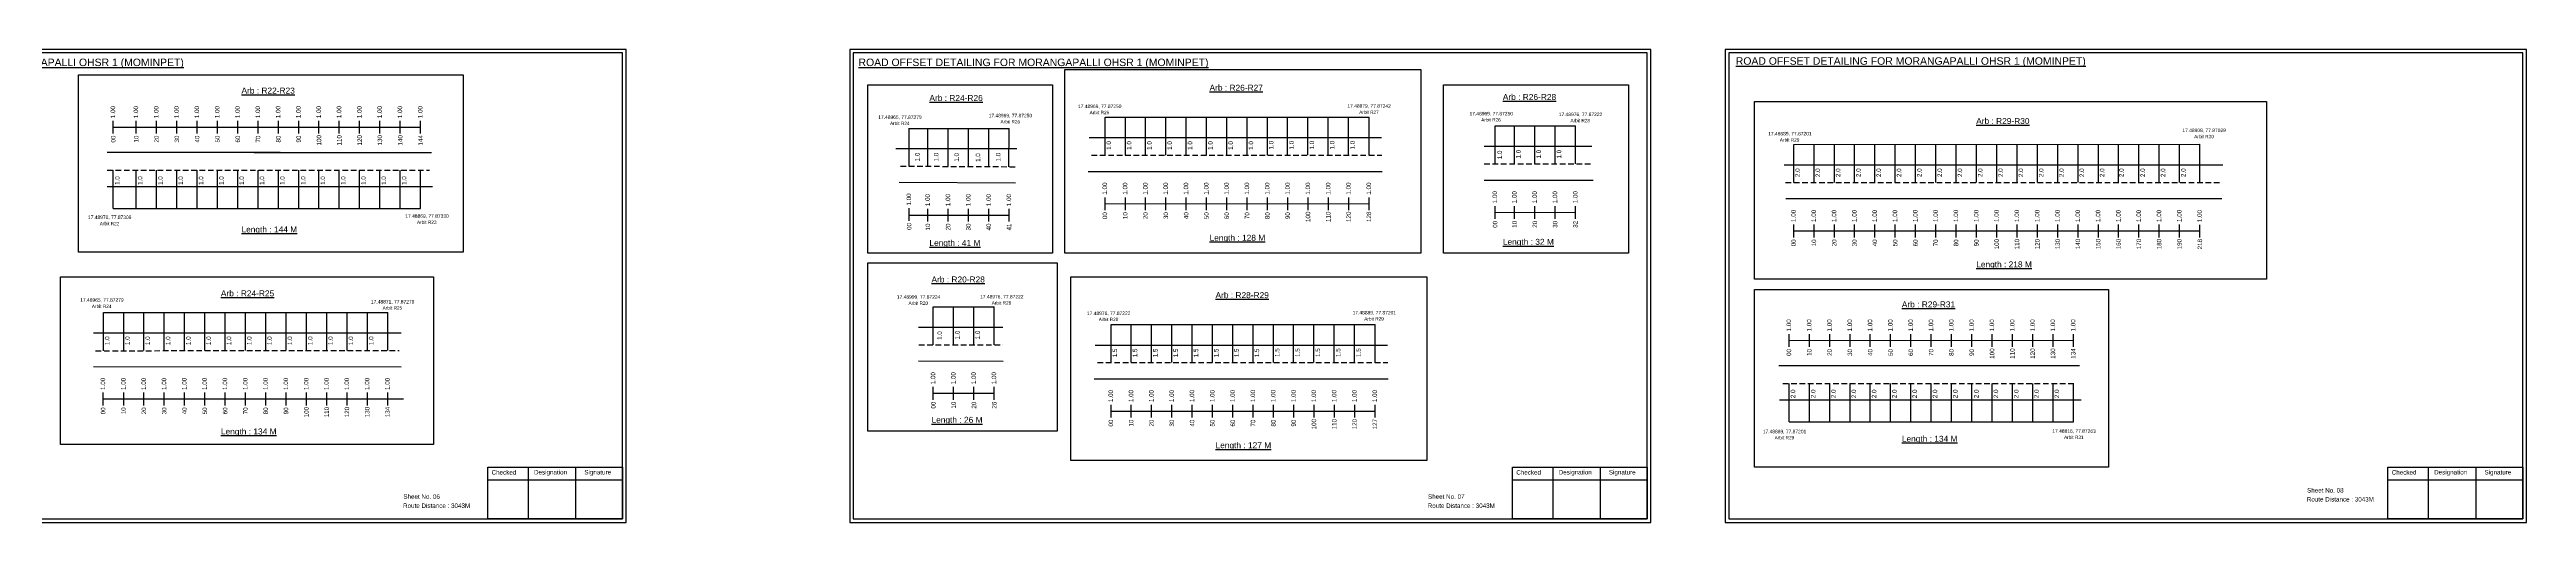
# Model space of a CAD drawing. Header units: inches. Extents: x -117 to 51867, y -12715 to 3423.
# Drawn here: x 40317 to 41976, y -1573 to -1256 of the extents above; entities that cross this region are included whole.
import ezdxf

# ---------------------------------------------------------------- set-up
doc = ezdxf.new("R2010")
doc.units = ezdxf.units.IN
doc.header["$MEASUREMENT"] = 0
doc.linetypes.add('DASHED2', pattern=[0.375, 0.25, -0.125])
for name, color, linetype in [('PDF_Geometry', 7, 'Continuous'), ('PDF_Text', 5, 'Continuous'), ('pipe', 5, 'Continuous')]:
    doc.layers.add(name, color=color, linetype=linetype)
doc.styles.add('PDF Arial', font='arial.ttf')
doc.styles.get("Standard").update_dxf_attribs({"font": 'arial.ttf'})

msp = doc.modelspace()

# ---------------------------------------------------------------- linework, layer by layer
at = {"color": 217, "true_color": 0x93278f}
for p, q in [((40359.8, -1312.1), (40359.8, -1303.5)), ((40359.8, -1307.8), (40565.6, -1307.8)), ((40375.2, -1312.1), (40375.2, -1303.5)), ((40388.8, -1312.1), (40388.8, -1303.5)), ((40402.4, -1312.1), (40402.4, -1303.5)), ((40416, -1312.1), (40416, -1303.5)), ((40429.6, -1312.1), (40429.6, -1303.5)), ((40443.2, -1312.1), (40443.2, -1303.5)), ((40456.8, -1312.1), (40456.8, -1303.5)), ((40470.4, -1312.1), (40470.4, -1303.5)), ((40484, -1312.1), (40484, -1303.5)), ((40497.6, -1312.1), (40497.6, -1303.5)), ((40511.2, -1312.1), (40511.2, -1303.5)), ((40524.8, -1312.1), (40524.8, -1303.5)), ((40538.4, -1312.1), (40538.4, -1303.5)), ((40552, -1312.1), (40552, -1303.5)), ((40565.6, -1312.1), (40565.6, -1303.5)), ((41024, -1363.3), (41024, -1354.8)), ((41024, -1359.1), (41200.8, -1359)), ((41037.6, -1363.3), (41037.6, -1354.8)), ((41051.2, -1363.3), (41051.2, -1354.8)), ((41064.8, -1363.3), (41064.8, -1354.8)), ((41078.4, -1363.3), (41078.4, -1354.8)), ((41092, -1363.3), (41092, -1354.8)), ((41105.6, -1363.3), (41105.6, -1354.8)), ((41119.2, -1363.3), (41119.2, -1354.8)), ((41132.8, -1363.3), (41132.8, -1354.8)), ((41146.4, -1363.3), (41146.4, -1354.8)), ((41160, -1363.3), (41160, -1354.8)), ((41173.6, -1363.3), (41173.6, -1354.8)), ((41187.2, -1363.3), (41187.2, -1354.8)), ((41200.8, -1363.3), (41200.8, -1354.8)), ((40892.8, -1370.6), (40892.8, -1362.1)), ((40892.8, -1366.7), (40959.7, -1366.7)), ((40905.3, -1371), (40905.3, -1362.4)), ((40918.9, -1371), (40918.9, -1362.4)), ((40932.5, -1371), (40932.5, -1362.4)), ((40946.1, -1371), (40946.1, -1362.4)), ((40959.7, -1371), (40959.7, -1362.4)), ((41285.2, -1369.1), (41285.2, -1360.6)), ((41285.2, -1364.9), (41339, -1364.8)), ((41298.2, -1369.1), (41298.2, -1360.6)), ((41311.8, -1369.1), (41311.8, -1360.6)), ((41325.4, -1369.1), (41325.4, -1360.6)), ((41339, -1369.1), (41339, -1360.6)), ((41485.2, -1381.6), (41485.2, -1373)), ((41498.8, -1381.6), (41498.8, -1373)), ((41512.4, -1381.6), (41512.4, -1373)), ((41526, -1381.6), (41526, -1373)), ((41539.6, -1381.6), (41539.6, -1373)), ((41553.2, -1381.6), (41553.2, -1373)), ((41566.8, -1381.6), (41566.8, -1373)), ((41580.4, -1381.6), (41580.4, -1373)), ((41594, -1381.6), (41594, -1373)), ((41607.6, -1381.6), (41607.6, -1373)), ((41621.2, -1381.6), (41621.2, -1373)), ((41634.8, -1381.6), (41634.8, -1373)), ((41648.4, -1381.6), (41648.4, -1373)), ((41662, -1381.6), (41662, -1373)), ((41675.6, -1381.6), (41675.6, -1373)), ((41689.2, -1381.6), (41689.2, -1373)), ((41702.8, -1381.6), (41702.8, -1373)), ((41716.4, -1381.6), (41716.4, -1373)), ((41730, -1381.6), (41730, -1373)), ((41743.6, -1381.6), (41743.6, -1373)), ((41757.2, -1381.7), (41757.2, -1373.1)), ((41485.2, -1377.3), (41757.2, -1377.3)), ((41482.1, -1454.9), (41482.1, -1446.4)), ((41482.1, -1450.7), (41672.5, -1450.5)), ((41495.7, -1454.9), (41495.7, -1446.4)), ((41509.3, -1454.9), (41509.3, -1446.4)), ((41522.9, -1454.9), (41522.9, -1446.4)), ((41536.5, -1454.9), (41536.5, -1446.4)), ((41550.1, -1454.9), (41550.1, -1446.4)), ((41563.7, -1454.9), (41563.7, -1446.4)), ((41577.3, -1454.9), (41577.3, -1446.4)), ((41590.9, -1454.9), (41590.9, -1446.4)), ((41604.5, -1454.9), (41604.5, -1446.4)), ((41618.1, -1454.9), (41618.1, -1446.4)), ((41631.7, -1454.9), (41631.7, -1446.4)), ((41645.3, -1454.9), (41645.3, -1446.4)), ((41658.9, -1454.9), (41658.9, -1446.4)), ((41672.5, -1454.9), (41672.5, -1446.4)), ((40353.1, -1494.1), (40353.1, -1485.6)), ((40353.1, -1489.8), (40554.1, -1489.8)), ((40366.8, -1494.1), (40366.8, -1485.6)), ((40380.4, -1494.1), (40380.4, -1485.6)), ((40394, -1494.1), (40394, -1485.6)), ((40407.6, -1494.1), (40407.6, -1485.6)), ((40421.2, -1494.1), (40421.2, -1485.6)), ((40434.8, -1494.1), (40434.8, -1485.6)), ((40448.4, -1494.1), (40448.4, -1485.6)), ((40462, -1494.1), (40462, -1485.6)), ((40475.6, -1494.1), (40475.6, -1485.6)), ((40489.2, -1494.1), (40489.2, -1485.6)), ((40502.8, -1494.1), (40502.8, -1485.6)), ((40516.4, -1494.1), (40516.4, -1485.6)), ((40530, -1494.1), (40530, -1485.6)), ((40543.6, -1494.1), (40543.6, -1485.6)), ((40909, -1490.3), (40909, -1481.7)), ((40909, -1486), (40949.8, -1486)), ((40922.6, -1490.3), (40922.6, -1481.7)), ((40936.2, -1490.3), (40936.2, -1481.7)), ((40949.8, -1490.3), (40949.8, -1481.7)), ((41028, -1502.2), (41028, -1493.7)), ((41028, -1498), (41204.8, -1497.9)), ((41041.6, -1502.2), (41041.6, -1493.7)), ((41055.2, -1502.2), (41055.2, -1493.7)), ((41068.8, -1502.2), (41068.8, -1493.7)), ((41082.4, -1502.2), (41082.4, -1493.7)), ((41096, -1502.2), (41096, -1493.7)), ((41109.6, -1502.2), (41109.6, -1493.7)), ((41123.2, -1502.2), (41123.2, -1493.7)), ((41136.8, -1502.2), (41136.8, -1493.7)), ((41150.4, -1502.2), (41150.4, -1493.7)), ((41164, -1502.2), (41164, -1493.7)), ((41177.6, -1502.2), (41177.6, -1493.7)), ((41191.2, -1502.2), (41191.2, -1493.7)), ((41204.8, -1502.2), (41204.8, -1493.7))]:
    msp.add_line(p, q, dxfattribs=at)
for p, q in [((40892.8, -1334), (40892.8, -1308.5)), ((40905.3, -1334.1), (40905.3, -1308.8)), ((40918.9, -1334.1), (40918.9, -1308.8)), ((40932.5, -1334), (40932.5, -1308.8)), ((40946.1, -1334.3), (40946.1, -1308.8)), ((40959.5, -1334.3), (40959.7, -1308.8)), ((41024, -1326.6), (41024, -1301.1)), ((41037.6, -1326.6), (41037.6, -1301.1)), ((41051.2, -1326.6), (41051.2, -1301.1)), ((41064.8, -1326.6), (41064.8, -1301.1)), ((41078.4, -1326.6), (41078.4, -1301.1)), ((41092, -1326.6), (41092, -1301.1)), ((41105.6, -1326.6), (41105.6, -1301.1)), ((41119.2, -1326.6), (41119.2, -1301.1)), ((41132.8, -1326.6), (41132.8, -1301.1)), ((41146.3, -1326.4), (41146.3, -1300.9)), ((41159.9, -1326.4), (41159.9, -1300.9)), ((41173.5, -1326.4), (41173.5, -1300.9)), ((41187.1, -1326.4), (41187.1, -1300.9)), ((41200.8, -1326.6), (41200.8, -1301.1)), ((41285.2, -1332.4), (41285.2, -1306.9)), ((41298.2, -1332.4), (41298.2, -1306.9)), ((41311.8, -1332.4), (41311.8, -1306.9)), ((41325.4, -1332.4), (41325.4, -1306.9)), ((41339, -1332.4), (41339, -1306.9)), ((40471.6, -1324.8), (40355.8, -1324.8)), ((40454.1, -1324.8), (40573, -1324.8)), ((40965, -1322.4), (40884, -1322.4)), ((41013.3, -1314.7), (41209.1, -1314.7)), ((41277.9, -1320.5), (41349.9, -1320.5)), ((41485.2, -1344.9), (41485.2, -1319.4)), ((41498.8, -1344.9), (41498.8, -1319.4)), ((41512.4, -1344.9), (41512.4, -1319.4)), ((41526, -1344.9), (41526, -1319.4)), ((41539.6, -1344.9), (41539.6, -1319.4)), ((41553.2, -1344.9), (41553.2, -1319.4)), ((41566.8, -1344.9), (41566.8, -1319.4)), ((41580.4, -1344.9), (41580.4, -1319.4)), ((41594, -1344.9), (41594, -1319.4)), ((41607.6, -1344.9), (41607.6, -1319.4)), ((41621.2, -1344.9), (41621.2, -1319.4)), ((41634.8, -1344.9), (41634.8, -1319.4)), ((41648.4, -1344.9), (41648.4, -1319.4)), ((41662, -1344.9), (41662, -1319.4)), ((41675.6, -1344.9), (41675.6, -1319.4)), ((41689.2, -1344.9), (41689.2, -1319.4)), ((41702.8, -1344.9), (41702.8, -1319.4)), ((41716.4, -1344.9), (41716.4, -1319.4)), ((41730, -1344.9), (41730, -1319.4)), ((41743.6, -1344.9), (41743.6, -1319.4)), ((41757.2, -1344.7), (41757.2, -1319.2)), ((40359.8, -1362.2), (40359.8, -1336.7)), ((40375.2, -1362.2), (40375.2, -1336.7)), ((40388.8, -1362.2), (40388.8, -1336.7)), ((40402.4, -1362.2), (40402.4, -1336.7)), ((40416, -1362.2), (40416, -1336.7)), ((40429.6, -1362.2), (40429.6, -1336.7)), ((40443.2, -1362.2), (40443.2, -1336.7)), ((40456.8, -1362.2), (40456.8, -1336.7)), ((40470.4, -1362.2), (40470.4, -1336.7)), ((40484, -1362.2), (40484, -1336.7)), ((40497.6, -1362.2), (40497.6, -1336.7)), ((40511.2, -1362.2), (40511.2, -1336.7)), ((40524.8, -1362.2), (40524.8, -1336.7)), ((40538.4, -1362.2), (40538.4, -1336.7)), ((40552, -1362.2), (40552, -1336.7)), ((40565.6, -1362.2), (40565.6, -1336.7)), ((41012.7, -1337.4), (41209.6, -1337.4)), ((41277.9, -1343.2), (41350.9, -1343.2)), ((41478.7, -1333), (41772.6, -1333)), ((40355.8, -1347.5), (40573.6, -1347.5)), ((40886.2, -1344.6), (40964, -1345.1)), ((41480, -1355.6), (41772, -1355.6)), ((40353.2, -1457.5), (40353.2, -1431.9)), ((40366.8, -1457.4), (40366.8, -1431.9)), ((40380.4, -1457.4), (40380.4, -1431.9)), ((40394, -1457.4), (40394, -1431.9)), ((40407.6, -1457.4), (40407.6, -1431.9)), ((40421.2, -1457.4), (40421.2, -1431.9)), ((40434.8, -1457.4), (40434.8, -1431.9)), ((40448.4, -1457.4), (40448.4, -1431.9)), ((40462, -1457.4), (40462, -1431.9)), ((40475.6, -1457.4), (40475.6, -1431.9)), ((40489.2, -1457.4), (40489.2, -1431.9)), ((40502.8, -1457.4), (40502.8, -1431.9)), ((40516.4, -1457.4), (40516.4, -1431.9)), ((40530, -1457.4), (40530, -1431.9)), ((40543.6, -1457.4), (40543.6, -1431.9)), ((40899.1, -1441.7), (40955.6, -1441.7)), ((40909, -1453.6), (40909, -1428.1)), ((40922.6, -1453.6), (40922.6, -1428.1)), ((40936.2, -1453.6), (40936.2, -1428.1)), ((40949.8, -1453.6), (40949.8, -1428.1)), ((41028, -1465.5), (41028, -1440)), ((41041.6, -1465.5), (41041.6, -1440)), ((41055.2, -1465.5), (41055.2, -1440)), ((41068.8, -1465.5), (41068.8, -1440)), ((41082.4, -1465.5), (41082.4, -1440)), ((41096, -1465.5), (41096, -1440)), ((41109.6, -1465.5), (41109.6, -1440)), ((41123.2, -1465.5), (41123.2, -1440)), ((41136.8, -1465.5), (41136.8, -1440)), ((41150.3, -1465.4), (41150.3, -1439.8)), ((41163.9, -1465.4), (41163.9, -1439.8)), ((41177.5, -1465.4), (41177.5, -1439.8)), ((41191.1, -1465.4), (41191.1, -1439.8)), ((41204.8, -1465.5), (41204.8, -1440)), ((40346.6, -1445.5), (40552.7, -1445.5)), ((41017.3, -1453.7), (41213.2, -1453.7)), ((40346.5, -1468.1), (40552.7, -1468.2)), ((40899.1, -1464.4), (40955.8, -1464.5)), ((41676.6, -1467.7), (41475.2, -1467.7)), ((41016.7, -1476.3), (41213.6, -1476.3)), ((41475.7, -1490.3), (41483.7, -1490.3)), ((41482.1, -1505.1), (41482.1, -1479.5)), ((41483.7, -1490.3), (41677.8, -1490.3)), ((41495.7, -1505.1), (41495.7, -1479.5)), ((41509.3, -1505.1), (41509.3, -1479.5)), ((41522.9, -1505.1), (41522.9, -1479.5)), ((41536.5, -1505.1), (41536.5, -1479.5)), ((41550.1, -1505.1), (41550.1, -1479.5)), ((41563.7, -1505.1), (41563.7, -1479.5)), ((41577.3, -1505.1), (41577.3, -1479.5)), ((41590.9, -1505.1), (41590.9, -1479.5)), ((41604.5, -1505.1), (41604.5, -1479.5)), ((41618.1, -1505.1), (41618.1, -1479.5)), ((41631.7, -1505.1), (41631.7, -1479.5)), ((41645.3, -1505.1), (41645.3, -1479.5)), ((41658.9, -1505.1), (41658.9, -1479.5)), ((41672.5, -1505.1), (41672.5, -1479.5))]:
    msp.add_line(p, q)
at = {"color": 5}
for p, q in [((40892.8, -1308.8), (40959.7, -1308.8)), ((41024, -1301.1), (41200.8, -1301.1)), ((41285.2, -1306.9), (41339, -1306.9)), ((41485.2, -1319.4), (41757.2, -1319.2)), ((40359.8, -1362.2), (40565.6, -1362.2)), ((40353.2, -1431.9), (40543.6, -1431.9)), ((40909, -1428.1), (40949.8, -1428.1)), ((41028, -1440), (41204.8, -1440)), ((41482.1, -1505.1), (41672.5, -1505.1))]:
    msp.add_line(p, q, dxfattribs=at)
at = {"linetype": 'DASHED2', "ltscale": 15}
for p, q in [((41015, -1326.6), (41209.3, -1326.6)), ((40355.8, -1336.7), (40571.5, -1336.7)), ((40887, -1333.9), (40965.2, -1334.3)), ((41277.9, -1332.4), (41350.4, -1332.4)), ((41479.7, -1344.9), (41770.3, -1344.8)), ((40348, -1457.5), (40551.2, -1457.4)), ((40899.3, -1453.6), (40955.6, -1453.6)), ((41019, -1465.5), (41213.3, -1465.5)), ((41477.8, -1479.5), (41674.5, -1479.5))]:
    msp.add_line(p, q, dxfattribs=at)
for points in [[(40336.5, -1272.8), (40594.1, -1272.7), (40594.1, -1391.6), (40336.5, -1391.6)], [(40865.1, -1279.4), (40988.9, -1279.4), (40988.9, -1392.1), (40865.1, -1392.1)], [(41250.7, -1279.4), (41374.5, -1279.4), (41374.5, -1392.1), (41250.7, -1392.1)], [(41458.9, -1290.6), (41801.8, -1290.6), (41801.8, -1409.6), (41458.9, -1409.6)], [(40324.4, -1408), (40574.3, -1408), (40574.3, -1520.3), (40324.4, -1520.3)], [(40865.1, -1398.7), (40991.9, -1398.7), (40991.9, -1511.4), (40865.1, -1511.4)], [(41458.9, -1416.6), (41695.9, -1416.6), (41695.9, -1535.5), (41458.9, -1535.5)]]:
    msp.add_lwpolyline(points, close=True)
at = {"layer": 'PDF_Geometry'}
for points in [[(40166.9, -1255.8), (40166.9, -1572.5), (40703.4, -1572.5), (40703.4, -1255.8)], [(40169.2, -1258.1), (40169.2, -1570.1), (40700.9, -1570.1), (40700.9, -1258.1)], [(40853.1, -1255.8), (40853.1, -1572.5), (41389.5, -1572.5), (41389.5, -1255.8)], [(40855.4, -1258.1), (40855.4, -1570.1), (41387.1, -1570.1), (41387.1, -1258.1)], [(41439.4, -1255.8), (41439.4, -1572.5), (41975.9, -1572.5), (41975.9, -1255.8)], [(41441.8, -1258.1), (41441.8, -1570.1), (41973.5, -1570.1), (41973.5, -1258.1)]]:
    msp.add_lwpolyline(points, close=True, dxfattribs=at)
at = {"layer": 'PDF_Geometry', "color": 242, "true_color": 0xcc1f26}
for points in [[(40700.9, -1570.2), (40610.6, -1570.2), (40610.6, -1535.6), (40700.9, -1535.6)], [(41387.1, -1570.2), (41296.8, -1570.2), (41296.8, -1535.6), (41387.1, -1535.6)], [(41973.5, -1570.2), (41883.1, -1570.2), (41883.1, -1535.6), (41973.5, -1535.6)]]:
    msp.add_lwpolyline(points, close=True, dxfattribs=at)
for points in [[(40637.6, -1535.6), (40637.6, -1570.2)], [(40669.3, -1535.6), (40669.3, -1570.2)], [(41323.8, -1535.6), (41323.8, -1570.2)], [(41355.5, -1535.6), (41355.5, -1570.2)], [(41910.1, -1535.6), (41910.1, -1570.2)], [(41941.9, -1535.6), (41941.9, -1570.2)], [(40610.6, -1544), (40700.9, -1544)], [(41296.8, -1544), (41387.1, -1544)], [(41883.1, -1544), (41973.5, -1544)]]:
    msp.add_lwpolyline(points, dxfattribs=at)
at = {"layer": 'pipe', "color": 0}
for points in [[(40997.1, -1269.2), (41235.4, -1269.2), (41235.4, -1392.1), (40997.1, -1392.1)], [(41001.1, -1408.1), (41239.4, -1408.1), (41239.4, -1531), (41001.1, -1531)]]:
    msp.add_lwpolyline(points, close=True, dxfattribs=at)

# ---------------------------------------------------------------- texts
at = {"color": 242, "true_color": 0xcd2027}
for s, height, p in [('%%UROAD OFFSET DETAILING FOR MORANGAPALLI OHSR 1 (MOMINPET)', 5, (40172.7, -1266.9)), ('%%UROAD OFFSET DETAILING FOR MORANGAPALLI OHSR 1 (MOMINPET)', 5, (40858.9, -1266.9)), ('%%UROAD OFFSET DETAILING FOR MORANGAPALLI OHSR 1 (MOMINPET)', 5, (41446.4, -1266)), ('%%UArb : R22-R23', 4, (40445.7, -1285.3)), ('%%UArb : R24-R26', 4, (40906.4, -1290.3)), ('%%UArb : R26-R27', 4, (41094, -1283.4)), ('%%UArb : R26-R28', 4, (41290.4, -1289.6)), ('%%UArb : R29-R30', 4, (41607.4, -1305.7)), ('%%ULength : 144 M', 4, (40445.7, -1378.3)), ('%%ULength : 41 M', 4, (40906.4, -1387.3)), ('%%ULength : 128 M', 4, (41094, -1383.9)), ('%%ULength : 32 M', 4, (41290.4, -1386.6)), ('%%UArb : R20-R28', 4, (40907.8, -1411.8)), ('%%ULength : 218 M', 4, (41607.4, -1401.7)), ('%%UArb : R24-R25', 4, (40431.9, -1421.1)), ('%%UArb : R28-R29', 4, (41098, -1422.3)), ('%%UArb : R29-R31', 4, (41557.6, -1428.5)), ('%%ULength : 134 M', 4, (40431.9, -1513.6)), ('%%ULength : 26 M', 4, (40907.8, -1505.8)), ('%%ULength : 127 M', 4, (41098, -1522.8)), ('%%ULength : 134 M', 4, (41557.6, -1518.5))]:
    msp.add_text(s, height=height, dxfattribs=at).set_placement(p)
at = {"color": 217, "true_color": 0x93278f}
for s, p in [('1.00', (40361.1, -1301.8)), ('1.00', (40376.5, -1301.8)), ('1.00', (40390.1, -1301.8)), ('1.00', (40403.7, -1301.8)), ('1.00', (40417.3, -1301.8)), ('1.00', (40430.9, -1301.8)), ('1.00', (40444.5, -1301.8)), ('1.00', (40458.1, -1301.8)), ('1.00', (40471.7, -1301.8)), ('1.00', (40485.3, -1301.8)), ('1.00', (40498.9, -1301.8)), ('1.00', (40512.5, -1301.8)), ('1.00', (40526.1, -1301.8)), ('1.00', (40539.7, -1301.8)), ('1.00', (40553.3, -1301.8)), ('1.00', (40566.9, -1301.8)), ('00', (40361.3, -1318.1)), ('10', (40376.7, -1318.1)), ('20', (40390.3, -1318.1)), ('30', (40403.9, -1318.1)), ('40', (40417.5, -1318.1)), ('50', (40431.1, -1318.1)), ('60', (40444.7, -1318.1)), ('70', (40458.3, -1318.1)), ('80', (40471.9, -1318.1)), ('90', (40485.5, -1318.1)), ('100', (40499.1, -1320.1)), ('110', (40512.7, -1320.1)), ('120', (40526.3, -1320.1)), ('130', (40539.9, -1320.1)), ('140', (40553.5, -1320.1)), ('144', (40567.1, -1320.1)), ('1.00', (40894.1, -1360.3)), ('1.00', (40906.7, -1360.7)), ('1.00', (40920.3, -1360.7)), ('1.00', (40933.9, -1360.7)), ('1.00', (40947.5, -1360.7)), ('1.00', (40961.1, -1360.7)), ('1.00', (41025.3, -1353)), ('1.00', (41038.9, -1353)), ('1.00', (41052.5, -1353)), ('1.00', (41066.1, -1353)), ('1.00', (41079.7, -1353)), ('1.00', (41093.3, -1353)), ('1.00', (41106.9, -1353)), ('1.00', (41120.5, -1353)), ('1.00', (41134.1, -1353)), ('1.00', (41147.7, -1353)), ('1.00', (41161.3, -1353)), ('1.00', (41174.9, -1353)), ('1.00', (41188.5, -1353)), ('1.00', (41202.1, -1353)), ('1.00', (41286.5, -1358.8)), ('1.00', (41299.6, -1358.8)), ('1.00', (41313.2, -1358.8)), ('1.00', (41326.8, -1358.8)), ('1.00', (41340.4, -1358.8)), ('00', (40894.3, -1376.6)), ('10', (40906.8, -1377)), ('20', (40920.4, -1377)), ('30', (40934, -1377)), ('40', (40947.6, -1377)), ('41', (40961.2, -1377)), ('00', (41025.4, -1369.4)), ('10', (41039, -1369.4)), ('20', (41052.6, -1369.4)), ('30', (41066.2, -1369.4)), ('40', (41079.8, -1369.4)), ('50', (41093.4, -1369.4)), ('60', (41107, -1369.4)), ('70', (41120.6, -1369.4)), ('80', (41134.2, -1369.4)), ('90', (41147.8, -1369.4)), ('100', (41161.4, -1371.3)), ('110', (41175, -1371.3)), ('120', (41188.6, -1371.3)), ('128', (41202.2, -1371.3)), ('00', (41286.7, -1375.2)), ('10', (41299.7, -1375.2)), ('20', (41313.3, -1375.2)), ('30', (41326.9, -1375.2)), ('32', (41340.5, -1375.2)), ('1.00', (41486.5, -1371.3)), ('1.00', (41500.1, -1371.3)), ('1.00', (41513.7, -1371.3)), ('1.00', (41527.3, -1371.3)), ('1.00', (41540.9, -1371.3)), ('1.00', (41554.5, -1371.3)), ('1.00', (41568.1, -1371.3)), ('1.00', (41581.7, -1371.3)), ('1.00', (41595.3, -1371.3)), ('1.00', (41608.9, -1371.3)), ('1.00', (41622.5, -1371.3)), ('1.00', (41636.1, -1371.3)), ('1.00', (41649.7, -1371.3)), ('1.00', (41663.3, -1371.3)), ('1.00', (41676.9, -1371.3)), ('1.00', (41690.5, -1371.3)), ('1.00', (41704.1, -1371.3)), ('1.00', (41717.7, -1371.3)), ('1.00', (41731.3, -1371.3)), ('1.00', (41744.9, -1371.3)), ('1.00', (41758.5, -1371.4)), ('00', (41486.6, -1387.6)), ('10', (41500.2, -1387.6)), ('20', (41513.8, -1387.6)), ('30', (41527.4, -1387.6)), ('40', (41541, -1387.6)), ('50', (41554.6, -1387.6)), ('60', (41568.2, -1387.6)), ('70', (41581.8, -1387.6)), ('80', (41595.4, -1387.6)), ('90', (41609, -1387.6)), ('100', (41622.6, -1389.6)), ('110', (41636.2, -1389.6)), ('120', (41649.8, -1389.6)), ('130', (41663.4, -1389.6)), ('140', (41677, -1389.6)), ('150', (41690.6, -1389.6)), ('160', (41704.2, -1389.6)), ('170', (41717.8, -1389.6)), ('180', (41731.4, -1389.6)), ('190', (41745, -1389.6)), ('218', (41758.7, -1389.7)), ('1.00', (41483.4, -1444.6)), ('1.00', (41497, -1444.6)), ('1.00', (41510.6, -1444.6)), ('1.00', (41524.2, -1444.6)), ('1.00', (41537.8, -1444.6)), ('1.00', (41551.4, -1444.6)), ('1.00', (41565, -1444.6)), ('1.00', (41578.6, -1444.6)), ('1.00', (41592.2, -1444.6)), ('1.00', (41605.8, -1444.6)), ('1.00', (41619.4, -1444.6)), ('1.00', (41633, -1444.6)), ('1.00', (41646.6, -1444.6)), ('1.00', (41660.2, -1444.6)), ('1.00', (41673.8, -1444.6)), ('00', (41483.5, -1461)), ('10', (41497.1, -1461)), ('20', (41510.7, -1461)), ('30', (41524.3, -1461)), ('40', (41537.9, -1461)), ('50', (41551.5, -1461)), ('60', (41565.1, -1461)), ('70', (41578.7, -1461)), ('80', (41592.3, -1461)), ('90', (41605.9, -1461)), ('100', (41619.5, -1462.9)), ('110', (41633.1, -1462.9)), ('120', (41646.7, -1462.9)), ('130', (41660.3, -1462.9)), ('134', (41673.9, -1462.9)), ('1.00', (40354.4, -1483.8)), ('1.00', (40368.1, -1483.8)), ('1.00', (40381.7, -1483.8)), ('1.00', (40395.3, -1483.8)), ('1.00', (40408.9, -1483.8)), ('1.00', (40422.5, -1483.8)), ('1.00', (40436.1, -1483.8)), ('1.00', (40449.7, -1483.8)), ('1.00', (40463.3, -1483.8)), ('1.00', (40476.9, -1483.8)), ('1.00', (40490.5, -1483.8)), ('1.00', (40504.1, -1483.8)), ('1.00', (40517.7, -1483.8)), ('1.00', (40531.3, -1483.8)), ('1.00', (40544.9, -1483.8)), ('1.00', (40910.3, -1480)), ('1.00', (40923.9, -1480)), ('1.00', (40937.5, -1480)), ('1.00', (40951.1, -1480)), ('00', (40910.5, -1496.3)), ('10', (40924.1, -1496.3)), ('20', (40937.7, -1496.3)), ('26', (40951.3, -1496.3)), ('1.00', (41029.3, -1491.9)), ('1.00', (41042.9, -1491.9)), ('1.00', (41056.5, -1491.9)), ('1.00', (41070.1, -1491.9)), ('1.00', (41083.7, -1491.9)), ('1.00', (41097.3, -1491.9)), ('1.00', (41110.9, -1491.9)), ('1.00', (41124.5, -1491.9)), ('1.00', (41138.1, -1491.9)), ('1.00', (41151.7, -1491.9)), ('1.00', (41165.3, -1491.9)), ('1.00', (41178.9, -1491.9)), ('1.00', (41192.5, -1491.9)), ('1.00', (41206.1, -1491.9)), ('00', (40354.5, -1500.1)), ('10', (40368.2, -1500.1)), ('20', (40381.8, -1500.1)), ('30', (40395.4, -1500.1)), ('40', (40409, -1500.1)), ('50', (40422.6, -1500.1)), ('60', (40436.2, -1500.1)), ('70', (40449.8, -1500.1)), ('80', (40463.4, -1500.1)), ('90', (40477, -1500.1)), ('100', (40490.6, -1502.1)), ('110', (40504.2, -1502.1)), ('120', (40517.8, -1502.1)), ('130', (40531.4, -1502.1)), ('134', (40545, -1502.1)), ('00', (41029.4, -1508.3)), ('10', (41043, -1508.3)), ('20', (41056.6, -1508.3)), ('30', (41070.2, -1508.3)), ('40', (41083.8, -1508.3)), ('50', (41097.4, -1508.3)), ('60', (41111, -1508.3)), ('70', (41124.6, -1508.3)), ('80', (41138.2, -1508.3)), ('90', (41151.8, -1508.3)), ('100', (41165.4, -1510.2)), ('110', (41179, -1510.2)), ('120', (41192.6, -1510.2)), ('127', (41206.2, -1510.2))]:
    msp.add_text(s, height=3, rotation=90, dxfattribs=at).set_placement(p)
at = {"color": 5}
for s, height, p in [('17.48969, 77.87250', 2.34, (41005.9, -1295)), ('17.48879, 77.87242', 2.34, (41186.3, -1294.8)), ('17.48965, 77.87279', 2.34, (40872.1, -1302.3)), ('Arbit R24', 2.25, (40880, -1306.4)), ('17.48969, 77.87250', 2.34, (40946.1, -1301.2)), ('Arbit R26', 2.25, (40954, -1305.3)), ('Arbit R26', 2.25, (41013.7, -1299.1)), ('Arbit R27', 2.25, (41194.2, -1298.9)), ('17.48969, 77.87250', 2.34, (41268.1, -1299.9)), ('Arbit R26', 2.25, (41275.9, -1304)), ('17.48976, 77.87222', 2.34, (41327.9, -1300.4)), ('Arbit R28', 2.25, (41335.7, -1304.5)), ('17.48908, 77.87029', 2.34, (41745.5, -1311.1)), ('17.48889, 77.87201', 2.34, (41468.1, -1313.3)), ('Arbit R29', 2.25, (41475.9, -1317.5)), ('Arbit R30', 2.25, (41753.4, -1315.2)), ('17.48970, 77.87309', 2.34, (40342.9, -1369.3)), ('Arbit R22', 2.25, (40350.8, -1373.5)), ('17.48869, 77.87330', 2.34, (40555.4, -1368.5)), ('Arbit R23', 2.25, (40563.2, -1372.6)), ('17.48965, 77.87279', 2.34, (40337.7, -1424.7)), ('Arbit R24', 2.25, (40345.5, -1428.9)), ('17.48871, 77.87279', 2.34, (40532.4, -1425.9)), ('17.48999, 77.87224', 2.34, (40884.6, -1422.7)), ('Arbit R20', 2.25, (40892.4, -1426.8)), ('17.48976, 77.87222', 2.34, (40940.3, -1422.5)), ('Arbit R28', 2.25, (40948.1, -1426.6)), ('Arbit R25', 2.25, (40540.2, -1430)), ('17.48976, 77.87222', 2.34, (41011.9, -1433.6)), ('Arbit R28', 2.25, (41019.8, -1437.7)), ('17.48889, 77.87201', 2.34, (41189.8, -1433.2)), ('Arbit R29', 2.25, (41197.6, -1437.3)), ('17.48889, 77.87201', 2.34, (41464.5, -1512.8)), ('Arbit R29', 2.25, (41472.4, -1516.9)), ('17.48816, 77.87263', 2.34, (41658.4, -1512.5)), ('Arbit R31', 2.25, (41666.2, -1516.6))]:
    msp.add_text(s, height=height, dxfattribs=at).set_placement(p)
for s, p in [('1.0', (40899.8, -1330.7)), ('1.0', (40912.4, -1330.7)), ('1.0', (40926.1, -1330.9)), ('1.0', (40940.4, -1331.1)), ('1.0', (40953.9, -1330.7)), ('1.0', (41028, -1323)), ('1.0', (41041.6, -1323)), ('1.0', (41055.2, -1323)), ('1.0', (41068.8, -1323)), ('1.0', (41082.4, -1323)), ('1.0', (41096, -1323)), ('1.0', (41109.6, -1323)), ('1.0', (41123.2, -1323)), ('1.0', (41136.8, -1322.8)), ('1.0', (41150.4, -1322.8)), ('1.0', (41164, -1322.8)), ('1.0', (41177.6, -1322.8)), ('1.0', (41191.2, -1322.8)), ('1.0', (41289.8, -1329.3)), ('1.0', (41302.3, -1328.8)), ('1.0', (41315.9, -1328.8)), ('1.0', (41329.5, -1328.8)), ('1.0', (40364, -1346.5)), ('1.0', (40379.3, -1346.5)), ('1.0', (40392.9, -1346.5)), ('1.0', (40406.5, -1346.5)), ('1.0', (40420.1, -1346.5)), ('1.0', (40433.7, -1346.5)), ('1.0', (40447.3, -1346.5)), ('1.0', (40460.9, -1346.5)), ('1.0', (40474.5, -1346.5)), ('1.0', (40488.5, -1346.5)), ('1.0', (40501.7, -1346.5)), ('1.0', (40515.3, -1346.5)), ('1.0', (40528.9, -1346.5)), ('1.0', (40542.5, -1346.5)), ('1.0', (40556.1, -1346.5)), ('2.0', (41489.2, -1341.2)), ('2.0', (41502.8, -1341.2)), ('2.0', (41516.4, -1341.2)), ('2.0', (41530, -1341.2)), ('2.0', (41543.6, -1341.2)), ('2.0', (41557.2, -1341.2)), ('2.0', (41570.8, -1341.2)), ('2.0', (41584.4, -1341.2)), ('2.0', (41598, -1341.2)), ('2.0', (41611.6, -1341.2)), ('2.0', (41625.2, -1341.2)), ('2.0', (41638.8, -1341.2)), ('2.0', (41652.4, -1341.2)), ('2.0', (41666, -1341.2)), ('2.0', (41679.6, -1341.2)), ('2.0', (41693.2, -1341.2)), ('2.0', (41706.1, -1341.2)), ('2.0', (41720.4, -1341.2)), ('2.0', (41734, -1341.2)), ('2.0', (41747.6, -1341.2)), ('1.0', (40357.2, -1453.7)), ('1.0', (40370.8, -1453.7)), ('1.0', (40384.4, -1453.7)), ('1.0', (40398, -1453.7)), ('1.0', (40411.6, -1453.7)), ('1.0', (40425.2, -1453.7)), ('1.0', (40438.8, -1453.7)), ('1.0', (40452.4, -1453.7)), ('1.0', (40466, -1453.7)), ('1.0', (40479.6, -1453.7)), ('1.0', (40493.2, -1453.7)), ('1.0', (40506.8, -1453.7)), ('1.0', (40520.4, -1453.7)), ('1.0', (40534, -1453.7)), ('1.0', (40914.7, -1450.3)), ('1.0', (40926.6, -1449.9)), ('1.0', (40940.2, -1449.9)), ('1.5', (41032, -1461.9)), ('1.5', (41045.6, -1461.9)), ('1.5', (41059.2, -1461.9)), ('1.5', (41072.8, -1461.9)), ('1.5', (41086.4, -1461.9)), ('1.5', (41100, -1461.9)), ('1.5', (41113.6, -1461.9)), ('1.5', (41127.2, -1461.9)), ('1.5', (41140.8, -1461.7)), ('1.5', (41154.4, -1461.7)), ('1.5', (41168, -1461.7)), ('1.5', (41181.6, -1461.7)), ('1.5', (41195.2, -1461.7)), ('2.0', (41486.2, -1489.3)), ('2.0', (41499.7, -1489.3)), ('2.0', (41513.3, -1489.3)), ('2.0', (41526.9, -1489.3)), ('2.0', (41540.5, -1489.3)), ('2.0', (41554.1, -1489.3)), ('2.0', (41567.7, -1489.3)), ('2.0', (41581.3, -1489.3)), ('2.0', (41594.9, -1489.3)), ('2.0', (41609, -1489.3)), ('2.0', (41622.1, -1489.3)), ('2.0', (41635.7, -1489.3)), ('2.0', (41649.3, -1489.3)), ('2.0', (41662.9, -1489.3))]:
    msp.add_text(s, height=3, rotation=90).set_placement(p)
for s, p in [('Sheet No. 06', (40554.1, -1556.7)), ('Sheet No. 07', (41240.3, -1556.7)), ('Route Distance : 3043M', (41828.8, -1558.5)), ('Sheet No. 08', (41829, -1552.5)), ('Route Distance : 3043M', (40553.9, -1562.8)), ('Route Distance : 3043M', (41240.1, -1562.8))]:
    msp.add_text(s, height=3).set_placement(p)
at = {"layer": 'PDF_Text', "color": 7, "attachment_point": 7, "style": 'PDF Arial'}
for s, insert, char_height in [('Checked', (40613.2, -1540.5), 3), ('Designation', (40641.6, -1541.3), 3.001), ('Signature', (40675.3, -1541.3), 3), ('Checked', (41299.4, -1540.5), 3), ('Designation', (41327.8, -1541.3), 3.001), ('Signature', (41361.4, -1541.3), 3), ('Checked', (41885.7, -1540.5), 3), ('Designation', (41914.1, -1541.3), 3.001), ('Signature', (41947.8, -1541.3), 3)]:
    msp.add_mtext(s, dxfattribs=dict(at, insert=insert, char_height=char_height))

doc.saveas('drawing.dxf')
